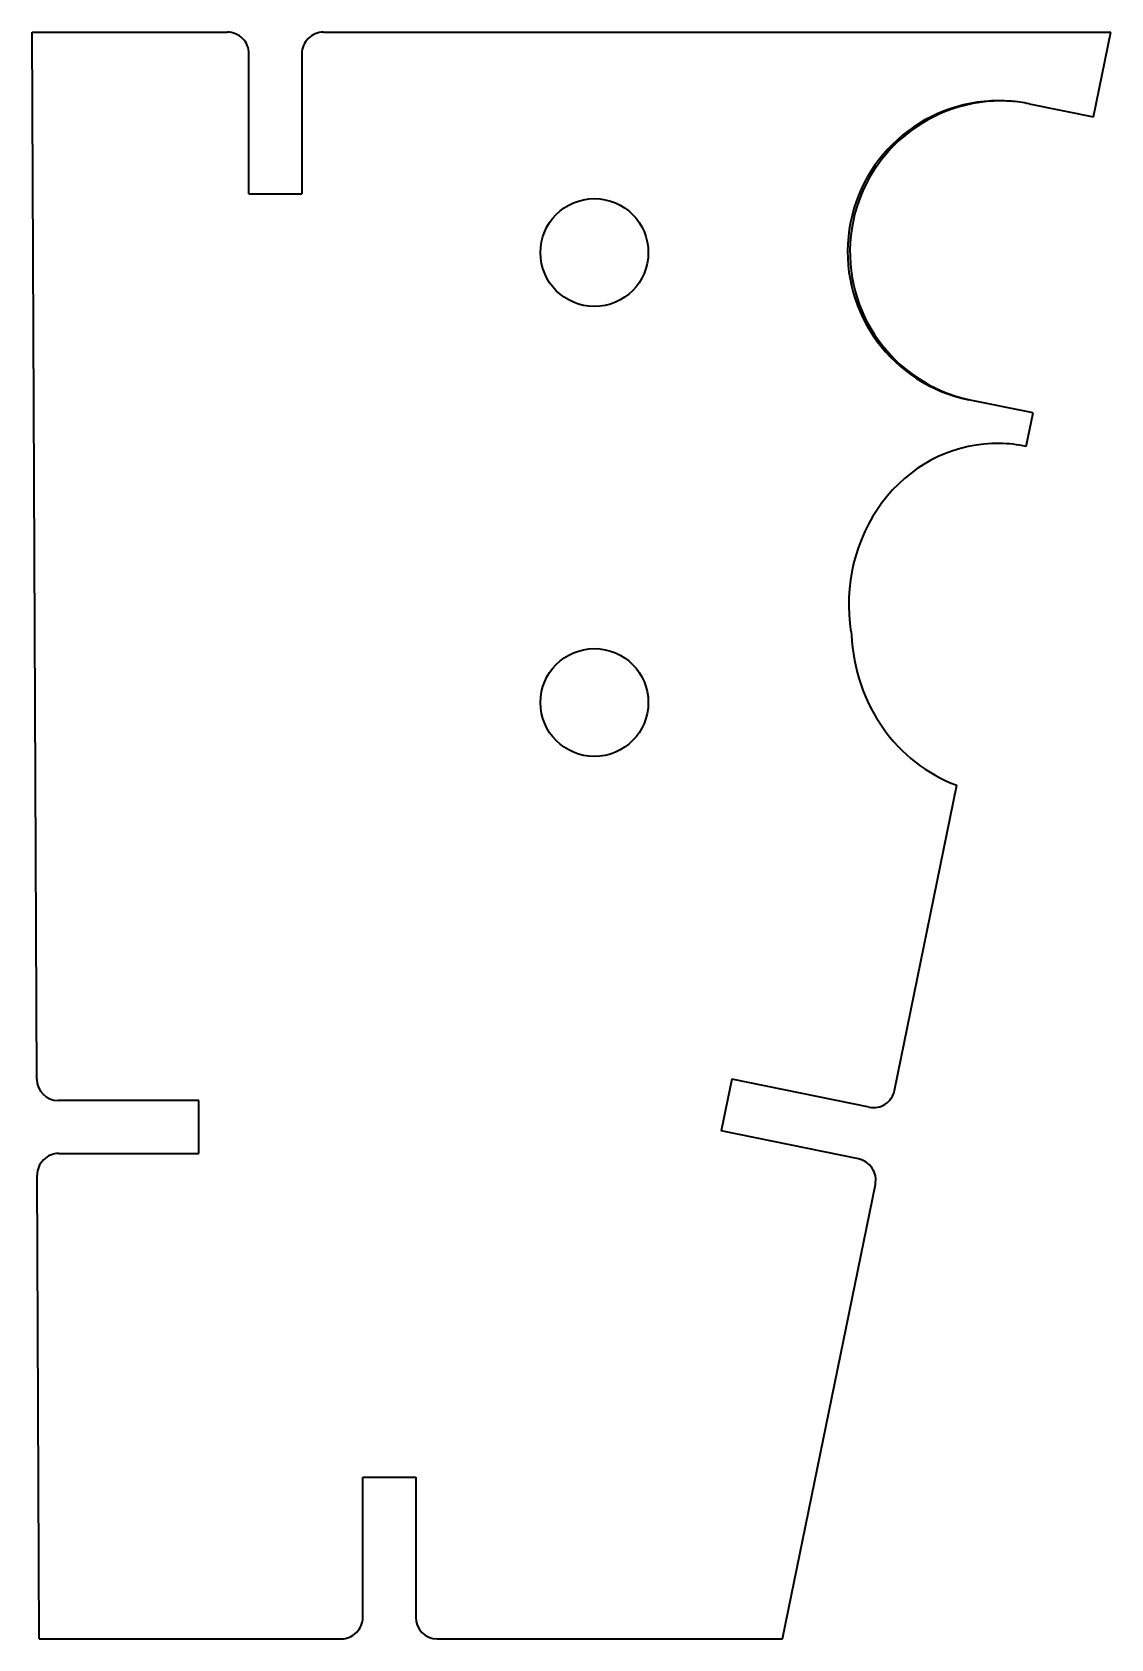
# Model space of a CAD drawing. Extents: x 160 to 260, y 73 to 222.
import ezdxf

# ---------------------------------------------------------------- set-up
doc = ezdxf.new("R2010")
doc.units = 0

msp = doc.modelspace()

# ---------------------------------------------------------------- linework, layer by layer
at = {"color": 7, "lineweight": 35}
for p, q in [((160.172714, 124.852005), (159.746399, 221.905365)), ((159.746399, 221.905365), (177.846405, 221.905365)), ((186.746399, 221.905365), (259.746399, 221.905365)), ((258.138367, 214.038712), (259.746399, 221.905365)), ((179.846405, 206.905365), (179.846405, 219.905365)), ((184.746399, 219.905365), (184.746399, 206.905365)), ((252.161011, 215.260559), (258.138367, 214.038712)), ((179.846405, 206.905365), (184.746399, 206.905365)), ((246.552612, 187.857269), (246.546753, 187.828735)), ((252.530762, 186.60556), (246.546753, 187.828735)), ((251.896362, 183.502106), (252.530762, 186.60556)), ((239.694611, 123.809769), (245.475708, 152.091553)), ((224.597977, 124.85434), (223.616653, 120.053604)), ((237.334595, 122.250824), (224.597977, 124.85434)), ((175.202972, 122.860794), (162.172699, 122.860794)), ((175.202972, 117.960785), (175.202972, 122.860794)), ((236.353271, 117.450104), (223.616653, 120.053604)), ((162.211792, 117.960785), (175.202972, 117.960785)), ((160.400635, 72.961227), (160.211807, 115.952011)), ((229.300644, 72.961227), (237.912231, 115.090073)), ((190.400635, 87.961227), (195.300644, 87.961227)), ((190.400635, 74.961227), (190.400635, 87.961227)), ((195.300644, 87.961227), (195.300644, 74.961227)), ((160.400635, 72.961227), (188.400635, 72.961227)), ((197.300644, 72.961227), (229.300644, 72.961227))]:
    msp.add_line(p, q, dxfattribs=at)
for centre in [(211.868042, 201.472733), (211.868042, 159.760452)]:
    msp.add_circle(centre, 5, dxfattribs=at)
for centre, radius, start, end in [((177.846405, 219.905365), 2, 0, 90.000003), ((186.746399, 219.905365), 2, 90.000003, 180.000005), ((249.351776, 201.517883), 14.02684, 85.56247, 90.000016), ((249.572388, 201.500671), 14.02694, 86.013078, 90.000009), ((249.351715, 201.517456), 14.027269, 78.447134, 85.562435), ((249.219604, 170.73941), 13.040309, 78.15489, 88.896408), ((251.957886, 168.86145), 16.49933, 186.192627, 189.86746), ((251.958405, 168.861542), 16.499849, 186.192723, 189.867556), ((162.172699, 124.860794), 2, 180.251674, 269.999997), ((237.735138, 124.210312), 2, 258.447286, 348.447287), ((162.211792, 115.960785), 2, 90.000003, 180.251674), ((235.952759, 115.490616), 2, 348.447287, 78.447291), ((188.400635, 74.961227), 2, 269.999997, 360), ((197.300644, 74.961227), 2, 180.000005, 269.999997)]:
    msp.add_arc(centre, radius, start, end, dxfattribs=at)
for centre, major_axis, ratio, start_param, end_param in [((249.353882, 201.544647), (13.971626, -1.085114), 0.999022, 1.6483813662, 4.5881453111), ((249.574493, 201.527527), (13.971626, -1.085205), 0.999022, 1.648387732, 4.5724820734), ((249.473145, 168.59198), (1.639801, -15.11235), 0.920988, 3.0244858761, 4.7123947204), ((249.70285, 166.490417), (1.634209, -15.114212), 0.921021, 4.643188765, 5.8599640232)]:
    msp.add_ellipse(centre, major_axis=major_axis, ratio=ratio, start_param=start_param, end_param=end_param, dxfattribs=at)

doc.saveas('drawing.dxf')
